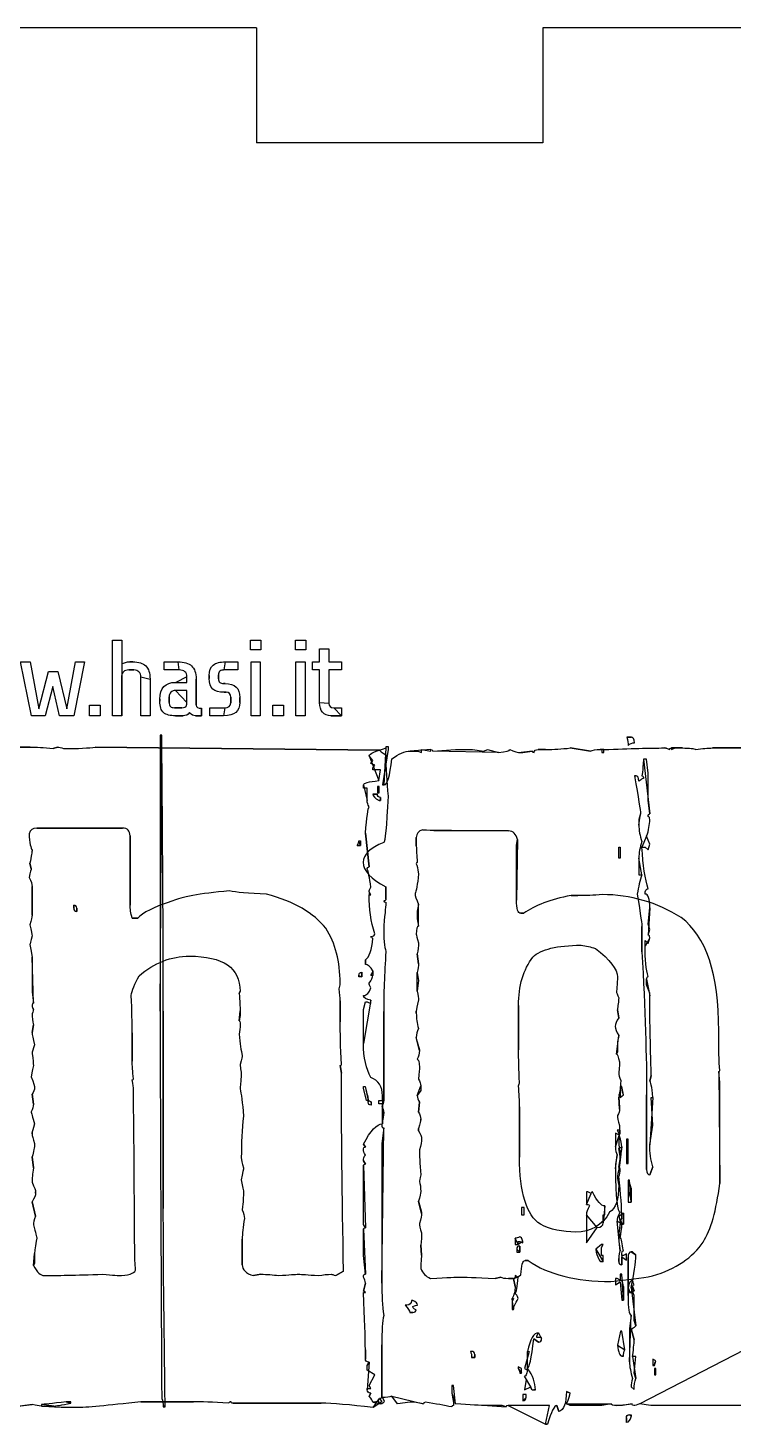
# Model space of a CAD drawing. Extents: x 22 to 258, y 18 to 262.
# Drawn here: x 75.65 to 94.06, y 93.37 to 129.84 of the extents above; entities that cross this region are included whole.
import ezdxf

# ---------------------------------------------------------------- set-up
doc = ezdxf.new("R2010")
doc.units = 0
doc.layers.add('cut', color=7, linetype='CONTINUOUS')
doc.layers.add('engrave', color=7, linetype='CONTINUOUS')

msp = doc.modelspace()

# ---------------------------------------------------------------- linework, layer by layer
at = {"layer": 'cut', "color": 1}
for points in [[(81.622381, 129.838555), (74.150195, 129.838555)], [(89.090687, 129.838555), (89.090687, 126.839944), (81.622381, 126.839944)], [(81.622381, 129.838555), (81.622381, 126.839944)], [(96.562414, 129.838555), (89.090581, 129.838555)]]:
    msp.add_lwpolyline(points, dxfattribs=at)
at = {"layer": 'engrave', "color": 7}
for points in [[(78.103474, 111.870307), (77.863585, 111.870307), (77.863585, 113.845863), (78.103474, 113.845863), (78.103474, 113.224974)], [(81.733116, 113.591863), (81.465005, 113.591863), (81.465005, 113.845863), (81.733116, 113.845863), (81.733116, 113.591863), (81.733116, 113.591863)], [(82.903234, 113.591863), (82.635123, 113.591863), (82.635123, 113.845863), (82.903234, 113.845863), (82.903234, 113.591863), (82.903234, 113.591863)], [(83.267699, 112.208974), (83.267699, 113.069752), (83.084255, 113.069752), (83.084255, 113.281418), (83.267699, 113.281418), (83.267699, 113.620085), (83.507588, 113.620085), (83.507588, 113.281418), (83.834966, 113.281418), (83.834966, 113.069752), (83.507588, 113.069752), (83.507588, 112.194863)], [(77.12672, 113.281418), (76.84732, 111.870307), (76.477609, 111.870307), (76.299809, 112.635129), (76.105076, 111.870307), (75.743831, 111.870307), (75.461609, 113.281418), (75.709965, 113.281418), (75.938565, 112.050929), (76.189742, 113.027418), (76.429631, 113.027418), (76.663876, 112.050929), (76.892476, 113.281418), (77.12672, 113.281418), (77.12672, 113.281418)], [(78.41674, 113.069752), (78.286918, 113.069752)], [(78.31514, 113.281418), (78.388518, 113.281418)], [(79.590651, 113.069752), (79.209651, 113.069752), (79.209651, 113.281418), (79.562428, 113.281418)], [(80.806189, 113.281418), (81.127922, 113.281418), (81.127922, 113.069752), (80.777967, 113.069752)], [(81.719005, 111.870307), (81.479116, 111.870307), (81.479116, 113.281418), (81.719005, 113.281418), (81.719005, 111.870307), (81.719005, 111.870307)], [(82.889123, 111.870307), (82.649234, 111.870307), (82.649234, 113.281418), (82.889123, 113.281418), (82.889123, 111.870307), (82.889123, 111.870307)], [(78.103474, 112.922996), (78.103474, 111.870307), (78.103474, 111.870307)], [(78.840074, 112.829863), (78.840074, 111.870307), (78.600185, 111.870307), (78.600185, 112.886307)], [(79.508806, 112.745196), (79.802317, 112.745196), (79.802317, 112.886307)], [(80.042206, 112.829863), (80.042206, 112.152529)], [(80.382855, 112.843974), (80.382855, 112.925818)], [(80.622744, 112.942752), (80.622744, 112.841152)], [(80.758211, 112.714152), (80.797722, 112.714152)], [(79.336651, 112.364196), (79.336651, 112.223085)], [(79.802317, 112.223085), (79.802317, 112.533529), (79.505984, 112.533529)], [(80.823122, 112.485552), (80.775144, 112.485552)], [(80.944478, 112.208974), (80.944478, 112.358552)], [(81.184367, 112.350085), (81.184367, 112.223085), (81.184367, 112.223085)], [(77.537706, 111.870307), (77.255484, 111.870307), (77.255484, 112.152529), (77.537706, 112.152529), (77.537706, 111.870307), (77.537706, 111.870307)], [(79.096762, 112.251307), (79.096762, 112.307752)], [(79.477762, 112.081974), (79.672495, 112.081974), (79.672495, 112.081974)], [(80.183317, 112.067863), (80.183317, 111.870307), (80.183317, 111.870307)], [(80.761033, 111.870307), (80.396967, 111.870307), (80.396967, 112.081974), (80.789255, 112.081974)], [(82.323356, 111.870307), (82.041133, 111.870307), (82.041133, 112.152529), (82.323356, 112.152529), (82.323356, 111.870307), (82.323356, 111.870307)], [(83.634588, 112.081974), (83.834966, 112.081974), (83.834966, 111.870307), (83.834966, 111.870307)], [(79.700717, 111.870307), (79.505984, 111.870307)], [(80.183317, 111.870307), (80.028095, 111.870307)], [(83.834966, 111.870307), (83.564033, 111.870307)], [(79.145165, 111.363619), (79.1046, 111.363619), (79.1046, 104.157003)], [(91.407766, 111.314889), (91.286035, 111.314889)], [(74.949408, 111.055212), (74.949408, 111.014647), (75.054913, 111.055212), (75.71227, 111.055212)], [(76.312822, 111.014647), (76.42644, 111.055212)], [(77.408425, 111.055212), (84.834158, 110.974057)], [(85.004587, 111.030821), (85.004587, 111.071386), (85.053255, 111.071386), (85.053255, 110.990231), (84.907175, 110.065057), (84.955842, 110.065057)], [(85.629431, 110.949655), (85.832322, 110.949655), (85.929709, 110.909091), (85.929709, 110.990246), (86.173176, 110.949681), (86.173176, 110.990246)], [(86.221843, 110.949681), (86.814277, 110.990246), (87.260635, 110.990246), (87.552795, 110.949681), (87.650182, 110.990246), (87.934224, 110.909091)], [(88.526662, 110.909091), (88.575329, 110.909091), (88.818796, 110.949655)], [(88.972963, 110.990246), (89.167737, 110.990246)], [(89.808868, 111.030811), (90.336377, 110.949655)], [(90.587962, 110.99022), (90.636629, 110.99022), (90.636629, 110.909065), (90.685297, 110.909065), (90.685297, 110.99022)], [(91.488911, 111.168809), (91.488921, 111.168809)], [(92.259715, 111.030785), (92.308382, 111.030785), (92.405769, 110.99022)], [(92.454436, 111.030785), (92.454436, 110.99022), (92.551823, 111.030785), (92.738478, 111.030785)], [(93.52569, 111.030785), (94.807948, 111.030785)], [(84.809892, 110.178711), (84.858559, 110.462758), (84.655668, 110.462758), (84.655668, 110.503323), (84.704335, 110.584479), (84.606948, 110.625043), (84.655616, 110.706199), (84.558229, 110.82793)], [(91.886529, 109.310349), (91.845964, 109.667433), (91.845964, 110.373484), (91.8054, 110.738687), (91.724244, 110.738687)], [(91.529471, 110.300447), (91.488906, 110.300447)], [(84.509614, 109.659315), (84.509614, 109.983938), (84.412227, 109.983938), (84.412227, 110.065093)], [(84.777341, 109.821626), (84.655605, 109.821626)], [(84.817932, 109.862207), (84.817932, 110.024518), (84.777367, 110.024518), (84.777367, 109.862207), (84.817932, 109.862207), (84.817932, 109.862207)], [(84.817917, 109.659315), (84.858481, 109.659315), (84.858497, 109.659315)], [(84.858497, 109.659315), (84.858497, 109.740471)], [(91.643104, 109.310349), (91.602539, 109.164269), (91.602539, 109.018189)], [(78.122542, 108.937101), (75.882648, 108.937101), (75.882684, 108.93707)], [(78.317315, 106.924442), (78.317315, 108.734209)], [(84.558281, 107.922586), (84.460894, 108.807184)], [(85.791799, 108.693566), (85.791799, 108.466331)], [(88.202076, 108.863954), (86.246224, 108.863954), (85.962182, 108.896416), (85.962229, 108.896453)], [(91.683653, 108.441982), (91.764809, 108.441982), (91.845964, 108.368944), (91.886529, 108.515024), (91.805374, 108.726029)], [(84.330983, 108.482562), (84.249828, 108.482562)], [(84.290392, 108.604293), (84.330957, 108.604293), (84.330957, 108.482562), (84.330983, 108.482562)], [(88.404952, 107.054187), (88.404952, 108.490639), (88.429312, 108.636719)], [(91.11559, 108.149821), (91.075025, 108.149821), (91.075025, 108.441982), (91.11559, 108.441982), (91.11559, 108.149821), (91.11559, 108.149821)], [(75.704142, 108.020009), (75.736604, 107.873929)], [(91.602539, 108.149821), (91.602539, 107.719699), (91.683695, 107.719699)], [(75.760948, 107.411345), (75.760948, 106.664713)], [(84.558333, 107.192196), (84.607, 107.192196), (84.558333, 107.273351)], [(84.996469, 107.403211), (84.996469, 107.078588)], [(76.848423, 106.924411), (76.848423, 106.843255)], [(85.848611, 106.940606), (85.816149, 106.770176), (85.816149, 106.56729), (85.848611, 106.372517)], [(90.011833, 107.175918), (89.83329, 107.175918)], [(91.84598, 106.145281), (91.886545, 106.291361), (91.84598, 106.429323), (91.886545, 106.851332)], [(76.929578, 106.7621), (76.929578, 106.843255)], [(76.929578, 106.7621), (76.929578, 106.7621)], [(78.520202, 106.583589), (78.374122, 106.583589)], [(88.599725, 106.713334), (88.51857, 106.713334)], [(91.683695, 106.364399), (91.683695, 105.707041)], [(91.764824, 105.853121), (91.764824, 105.999201), (91.84598, 105.926158), (91.886545, 106.072238)], [(75.760948, 105.577228), (75.760948, 104.660168), (75.79341, 104.368008)], [(84.46092, 105.374321), (84.46092, 105.496057)], [(85.816149, 105.650229), (85.848611, 105.390532)], [(84.371564, 105.049678), (84.290408, 105.049678), (84.290408, 105.090243)], [(84.371564, 105.171398), (84.371564, 105.049662), (84.371564, 105.049678)], [(84.655694, 105.09029), (84.607026, 105.09029), (84.655694, 105.171445), (84.655694, 105.21201)], [(85.816149, 105.163296), (85.848611, 104.96041), (85.816149, 104.676362)], [(81.190233, 104.676414), (81.165874, 104.619608)], [(91.886571, 104.554632), (91.886571, 104.627669), (91.805415, 104.846792), (91.805415, 104.992872)], [(83.803433, 103.881105), (83.803433, 104.42485)], [(84.412253, 103.312969), (84.412253, 104.197568), (84.46092, 104.400454), (84.509588, 104.400454), (84.606974, 104.359889), (84.606974, 104.441045)], [(88.461769, 103.150637), (88.461769, 104.303047), (88.461821, 104.303047)], [(79.185729, 99.003626), (79.185729, 104.157003)], [(81.190233, 104.165137), (81.190233, 104.043401), (81.165874, 103.905439)], [(84.939663, 104.148885), (84.939663, 101.827835)], [(85.791799, 104.156967), (85.791799, 104.10016)], [(91.042558, 104.189429), (91.07502, 103.986542)], [(75.79341, 103.799918), (75.760948, 103.597032)], [(78.374148, 102.850416), (78.374148, 103.588929)], [(85.791799, 103.467147), (85.791799, 103.442787), (85.872955, 103.150627), (85.872955, 103.126267)], [(91.07502, 103.523953), (91.042558, 103.353529), (91.042558, 103.093831), (91.018198, 103.03702)], [(83.835895, 102.533907), (83.803433, 102.736798)], [(91.886571, 102.330969), (91.927136, 102.477049)], [(93.712543, 99.652798), (93.712543, 102.290352), (93.688183, 102.582512)], [(84.533875, 101.819686), (84.49331, 101.819686), (84.412154, 102.144308), (84.412154, 102.184873), (84.452719, 102.184873)], [(85.905401, 102.209207), (85.905401, 102.087476), (85.816133, 101.949509)], [(91.156181, 102.184889), (91.115616, 102.184889), (91.115616, 101.900841), (91.196772, 101.973884), (91.196746, 101.973884)], [(75.760948, 101.990151), (75.79341, 101.730454)], [(84.533875, 101.860251), (84.533875, 101.819686), (84.533875, 101.819686)], [(84.533875, 101.779111), (84.533875, 101.819675)], [(84.907305, 101.211042), (84.907305, 101.738551), (84.809918, 101.738551), (84.809918, 101.819707), (84.907305, 101.819707), (84.907305, 101.941443)], [(85.872939, 101.779085), (85.84858, 101.519387)], [(91.074994, 101.949535), (91.099354, 101.949535)], [(91.074994, 101.917072), (91.099354, 101.633031), (91.099354, 101.600568)], [(91.805431, 101.973884), (91.805431, 100.018032)], [(91.886571, 100.667276), (91.967726, 101.178559), (91.927161, 101.900841), (91.967726, 101.900841)], [(84.61503, 101.73852), (84.61503, 101.697955), (84.61503, 101.697955)], [(88.486128, 100.342654), (88.486128, 101.657375)], [(84.939663, 101.105548), (84.890996, 100.69977), (84.890996, 97.047769)], [(85.84858, 101.089249), (85.84858, 101.032443)], [(85.905386, 101.340844), (85.905386, 101.316485)], [(91.074984, 100.886378), (91.115548, 100.967534), (91.115548, 101.04869), (91.034393, 101.04869), (91.074958, 100.967534), (91.074958, 100.926969), (90.993802, 100.967534), (90.993802, 100.610449)], [(75.760948, 100.983822), (75.760948, 100.95136)], [(84.46092, 100.602373), (84.412253, 100.683528)], [(91.318482, 100.180343), (91.318482, 100.813357), (91.277917, 100.813357), (91.277917, 100.180343), (91.318482, 100.180343), (91.318482, 100.180343)], [(75.760948, 100.350809), (75.79341, 100.066761)], [(91.034367, 100.407558), (90.993802, 100.164091), (90.993802, 100.04236)], [(91.074984, 100.082951), (91.115548, 100.285843), (91.115548, 100.366998), (91.074984, 100.569885), (91.156139, 100.610449)], [(84.46092, 100.164143), (84.412253, 100.245299)], [(84.46092, 98.500466), (84.412253, 98.581622), (84.412253, 100.123578)], [(91.886571, 99.88007), (91.967726, 100.091074)], [(91.359072, 99.742103), (91.318508, 99.742103), (91.318508, 99.165901), (91.399663, 99.165901), (91.399637, 99.165901)], [(91.886586, 99.88007), (91.886571, 99.88007)], [(75.850222, 99.433748), (75.850222, 99.401286)], [(90.352733, 99.393147), (90.271577, 99.433712), (90.231012, 99.433712), (90.231012, 99.109089)], [(91.399637, 99.165901), (91.399637, 99.238938), (91.359072, 99.385018), (91.399637, 99.531098)], [(75.760948, 99.17405), (75.850222, 98.800734)], [(85.84858, 99.190208), (85.929735, 98.906167), (85.929735, 98.873704)], [(88.607885, 98.83316), (88.607885, 99.027934), (88.534842, 99.027934), (88.534842, 98.83316), (88.607885, 98.83316), (88.607885, 98.83316)], [(90.231012, 98.833171), (90.231012, 98.10277), (90.515054, 98.508548)], [(90.669237, 98.630274), (90.669237, 98.83316), (90.709802, 98.83316), (90.709802, 99.068514)], [(91.196746, 98.589693), (91.196746, 98.881854)], [(90.669253, 98.630284), (90.669237, 98.630274)], [(91.034377, 98.670828), (91.115533, 98.630263), (91.074968, 98.346216), (91.074968, 98.14333), (91.115533, 97.899863)], [(91.115574, 98.670854), (91.156139, 98.75201)], [(91.115574, 98.265087), (91.156139, 98.508553), (91.156139, 98.630289)], [(91.11558, 98.589693), (91.196735, 98.589693), (91.196746, 98.589693)], [(81.247029, 98.200199), (81.247029, 97.534723)], [(84.46092, 97.291261), (84.412253, 97.778195), (84.412253, 98.459902)], [(88.372516, 98.224506), (88.372516, 98.062195), (88.453671, 98.062195), (88.453687, 98.062185)], [(88.453687, 98.062185), (88.453687, 98.14334), (88.494252, 98.14334), (88.575407, 98.102776), (88.575407, 98.14334)], [(75.825873, 97.826867), (75.825873, 97.567169), (75.79341, 97.510363)], [(85.905376, 98.045917), (85.929735, 97.786219)], [(88.413096, 97.940449), (88.413096, 97.859293), (88.494252, 97.859293), (88.494252, 97.859293)], [(88.494252, 97.859293), (88.494252, 98.021604)], [(90.669221, 97.615826), (90.669221, 97.778138), (90.628657, 97.778138), (90.628657, 97.981029), (90.669221, 98.062185), (90.628657, 98.062185), (90.474464, 97.940449)], [(91.156155, 97.534671), (91.156155, 97.737562), (91.277886, 97.656407), (91.277886, 97.818718), (91.19673, 97.778153), (91.156165, 97.778153)], [(91.521352, 97.794369), (91.440197, 97.867411), (91.399632, 97.867411)], [(88.632203, 97.640139), (88.713359, 97.640139)], [(90.628657, 97.615826), (90.669221, 97.615826), (90.669221, 97.615826)], [(91.074968, 97.696972), (91.074968, 97.615816)], [(91.156124, 97.53466), (91.156155, 97.534671)], [(91.318476, 97.721331), (91.318476, 96.731233)], [(81.539189, 97.250681), (81.733963, 97.283143)], [(83.689815, 97.250681), (83.892701, 97.364299)], [(84.412253, 96.844908), (84.46092, 97.047794)], [(87.85311, 97.17755), (87.99919, 97.210012)], [(88.202081, 97.17755), (88.315699, 97.17755)], [(88.331951, 97.169458), (88.372516, 96.966566)], [(88.453671, 97.210049), (88.372516, 97.250613)], [(91.156165, 97.291204), (91.1156, 97.291204), (91.1156, 97.128893), (91.034445, 97.169458), (90.99388, 97.169458), (90.99388, 97.007147), (91.115611, 97.088302), (91.156176, 96.609482), (91.19674, 96.609482), (91.19673, 96.609497)], [(84.412253, 96.804343), (84.46092, 96.804343)], [(88.29136, 96.650062), (88.331925, 96.650062), (88.29136, 96.568906), (88.29136, 96.366015), (88.331925, 96.366015), (88.33194, 96.36603)], [(91.19673, 96.609497), (91.19673, 96.966582)], [(91.359046, 96.812363), (91.399611, 96.812363), (91.480767, 96.852928), (91.480777, 96.852964)], [(91.521342, 95.935908), (91.480777, 96.07387), (91.480777, 96.731233), (91.399622, 96.942238)], [(91.480777, 96.852964), (91.440212, 96.926007), (91.440212, 96.966571)], [(85.540204, 96.479638), (85.499639, 96.479638)], [(85.621375, 96.284864), (85.702531, 96.284864)], [(85.7025, 96.601374), (85.661935, 96.601374)], [(85.783686, 96.357907), (85.783655, 96.357917)], [(91.399632, 96.21995), (91.359067, 95.862866), (91.359067, 94.994504)], [(88.859449, 95.595081), (88.981185, 95.513925)], [(89.062341, 95.595081), (89.062341, 95.635646), (88.940605, 95.635646), (88.940605, 95.676211), (88.98117, 95.757366)], [(91.237295, 95.311008), (91.156139, 95.797941), (91.123677, 95.797941), (91.042521, 95.432744)], [(91.480767, 95.570706), (91.399611, 95.862866)], [(94.905397, 95.595055), (94.905397, 93.858325), (91.910754, 93.858325), (91.618594, 93.89889)], [(84.46092, 95.067614), (84.46092, 95.311081)], [(84.890996, 95.440888), (84.890996, 94.077474)], [(87.236337, 95.270443), (87.203875, 95.270443)], [(87.317493, 95.108132), (87.317493, 95.189287)], [(88.697122, 95.270433), (88.737687, 95.270433), (88.615951, 94.824074), (88.697107, 94.78351)], [(84.509614, 94.264186), (84.509614, 94.304751), (84.607, 94.304751), (84.558333, 94.377794), (84.704413, 94.661836), (84.50964, 94.783572), (84.50964, 94.905303), (84.558307, 94.986458)], [(87.236337, 95.108132), (87.317493, 95.108132), (87.317493, 95.108132)], [(88.534827, 94.702354), (88.534827, 94.824085), (88.453671, 94.86465), (88.453671, 94.824085)], [(91.156139, 95.148697), (91.196704, 95.148697), (91.19673, 95.148697)], [(91.521358, 94.564376), (91.480793, 94.702344), (91.521358, 95.140584), (91.440202, 95.140584)], [(92.048851, 95.026976), (91.967695, 95.067541), (91.967695, 94.90523), (92.00826, 94.90523), (92.008286, 94.90524)], [(92.048866, 94.661789), (92.048866, 94.8241), (92.008301, 94.8241), (92.008301, 94.661789), (92.048866, 94.661789), (92.048866, 94.661789)], [(88.494236, 94.702354), (88.534801, 94.702354), (88.534827, 94.702354)], [(88.615951, 94.621198), (88.656516, 94.540043), (88.615951, 94.264114), (88.778262, 94.345269)], [(84.558333, 94.101875), (84.607, 94.183031)], [(85.978532, 93.898958), (85.735066, 93.939523), (85.629561, 93.939523), (85.296825, 93.898958), (85.150745, 94.101849)], [(86.814354, 93.898927), (86.765687, 94.377747), (86.71702, 94.377747), (86.71702, 94.182974)], [(88.656563, 94.061238), (88.656563, 94.142393), (88.575407, 94.142393), (88.575407, 93.980082)], [(88.859418, 94.264114), (88.899983, 94.264114), (88.90003, 94.264129)], [(89.808853, 94.182937), (89.711466, 94.223502)], [(91.399658, 94.345259), (91.480814, 94.272216), (91.480793, 94.272216)], [(75.760938, 93.88269), (75.444434, 93.842126), (75.387622, 93.842126)], [(76.004405, 93.88269), (76.004405, 93.842126), (76.329027, 93.842126)], [(76.767267, 93.915168), (76.767267, 93.955733), (76.653649, 93.955733)], [(76.767267, 93.915163), (76.767267, 93.915168)], [(79.972915, 93.955733), (78.601383, 93.955733)], [(79.185729, 93.817781), (79.234397, 93.817781), (79.234397, 93.858346), (79.234397, 93.858362)], [(83.308407, 93.915168), (81.011707, 93.915168)], [(84.858559, 93.898973), (84.809892, 93.898973), (84.809892, 93.980129), (84.704387, 93.939564), (84.65572, 93.939564)], [(84.834184, 94.036909), (84.890996, 93.955754), (84.66376, 93.801556), (84.663708, 93.80155)], [(84.907279, 94.061285), (84.955946, 93.980129)], [(88.137193, 93.817797), (88.031688, 93.858362), (87.65026, 93.858362)], [(89.16784, 93.371428), (89.265227, 93.858362), (88.18586, 93.858362)], [(88.656563, 94.061238), (88.656563, 94.061238)], [(89.508574, 93.695994), (89.459907, 93.858305)], [(90.880106, 93.89889), (90.63664, 93.858325), (89.808853, 93.858325), (89.711466, 93.89889)], [(91.423846, 93.89889), (91.172267, 93.858325), (91.026186, 93.858325)], [(89.21644, 93.371371), (89.167773, 93.371371), (89.16784, 93.371428)], [(91.27787, 93.412009), (91.277886, 93.411993)], [(91.277886, 93.411993), (91.277886, 93.533729)], [(91.359041, 93.614885), (91.399606, 93.614885), (91.399606, 93.57432)]]:
    msp.add_lwpolyline(points, close=True, dxfattribs=at)
for points in [[(78.103474, 113.224974), (78.159918, 113.262603), (78.230474, 113.281418), (78.31514, 113.281418)], [(78.286918, 113.069752), (78.226711, 113.069752), (78.180614, 113.053759), (78.148629, 113.021774)], [(78.388518, 113.281418), (78.540918, 113.281418), (78.653807, 113.24567), (78.727185, 113.174174)], [(78.549385, 113.018952), (78.5174, 113.052818), (78.473185, 113.069752), (78.41674, 113.069752)], [(78.727185, 113.174174), (78.802444, 113.102678), (78.840074, 112.987907), (78.840074, 112.829863)], [(79.562428, 113.281418), (79.726117, 113.281418), (79.846532, 113.24567), (79.923673, 113.174174)], [(79.802317, 112.886307), (79.802317, 113.008603), (79.731762, 113.069752), (79.590651, 113.069752)], [(79.923673, 113.174174), (80.002695, 113.102678), (80.042206, 112.987907), (80.042206, 112.829863)], [(80.382855, 112.925818), (80.382855, 113.051878), (80.418604, 113.142189), (80.4901, 113.196752)], [(80.4901, 113.196752), (80.561596, 113.253196), (80.666959, 113.281418), (80.806189, 113.281418)], [(80.777967, 113.069752), (80.73093, 113.069752), (80.6933, 113.058463), (80.665078, 113.035885)], [(78.148629, 113.021774), (78.118525, 112.99167), (78.103474, 112.958744), (78.103474, 112.922996)], [(78.600185, 112.886307), (78.600185, 112.942752), (78.583251, 112.986966), (78.549385, 113.018952)], [(79.096762, 112.307752), (79.096762, 112.599381), (79.23411, 112.745196), (79.508806, 112.745196)], [(80.478811, 112.570218), (80.414841, 112.628544), (80.382855, 112.719796), (80.382855, 112.843974)], [(80.665078, 113.035885), (80.636855, 113.015189), (80.622744, 112.984144), (80.622744, 112.942752)], [(80.622744, 112.841152), (80.622744, 112.797878), (80.634974, 112.765892), (80.659433, 112.745196)], [(80.659433, 112.745196), (80.685774, 112.7245), (80.7187, 112.714152), (80.758211, 112.714152)], [(80.797722, 112.714152), (81.055485, 112.714152), (81.184367, 112.592796), (81.184367, 112.350085)], [(79.384628, 112.485552), (79.352643, 112.453566), (79.336651, 112.413115), (79.336651, 112.364196)], [(79.505984, 112.533529), (79.457065, 112.533529), (79.416614, 112.517537), (79.384628, 112.485552)], [(80.775144, 112.485552), (80.643441, 112.485552), (80.544663, 112.513774), (80.478811, 112.570218)], [(80.944478, 112.358552), (80.944478, 112.443218), (80.904026, 112.485552), (80.823122, 112.485552)], [(79.192717, 111.954974), (79.128747, 112.0133), (79.096762, 112.112078), (79.096762, 112.251307)], [(79.505984, 111.870307), (79.362991, 111.870307), (79.258569, 111.898529), (79.192717, 111.954974)], [(79.336651, 112.223085), (79.336651, 112.174166), (79.34794, 112.138418), (79.370517, 112.11584)], [(79.370517, 112.11584), (79.393095, 112.093263), (79.428843, 112.081974), (79.477762, 112.081974)], [(79.672495, 112.081974), (79.734584, 112.081974), (79.773154, 112.098907), (79.788206, 112.132774)], [(79.872873, 111.954974), (79.829599, 111.898529), (79.772214, 111.870307), (79.700717, 111.870307)], [(79.788206, 112.132774), (79.797614, 112.159115), (79.802317, 112.189218), (79.802317, 112.223085)], [(80.028095, 111.870307), (79.971651, 111.870307), (79.91991, 111.898529), (79.872873, 111.954974)], [(80.042206, 112.152529), (80.042206, 112.096085), (80.089243, 112.067863), (80.183317, 112.067863)], [(81.184367, 112.223085), (81.184367, 111.9879), (81.043255, 111.870307), (80.761033, 111.870307)], [(80.789255, 112.081974), (80.892737, 112.081974), (80.944478, 112.124307), (80.944478, 112.208974)], [(83.343899, 111.96344), (83.293099, 112.025529), (83.267699, 112.107374), (83.267699, 112.208974)], [(83.564033, 111.870307), (83.468077, 111.870307), (83.394699, 111.901352), (83.343899, 111.96344)], [(83.507588, 112.194863), (83.507588, 112.119603), (83.549922, 112.081974), (83.634588, 112.081974)], [(79.185729, 104.157003), (79.185729, 105.774706), (79.172208, 108.176911), (79.145165, 111.363619)], [(91.286035, 111.314889), (91.313078, 111.228323), (91.3266, 111.155284), (91.3266, 111.095772)], [(91.488921, 111.168809), (91.478118, 111.266196), (91.451066, 111.314889), (91.407766, 111.314889)], [(75.71227, 111.055212), (75.863761, 111.055212), (76.063945, 111.041691), (76.312822, 111.014647)], [(76.42644, 111.055212), (76.464314, 111.055212), (76.515713, 111.041691), (76.580638, 111.014647)], [(76.580638, 111.014647), (76.970185, 111.014647), (77.246114, 111.028169), (77.408425, 111.055212)], [(84.558229, 110.82793), (84.574469, 110.882033), (84.723255, 110.949664), (85.004587, 111.030821)], [(84.834158, 110.974057), (84.834158, 110.952415), (84.888262, 110.911838), (84.996469, 110.852326)], [(85.150616, 110.746764), (85.334568, 110.882025), (85.494173, 110.949655), (85.629431, 110.949655)], [(86.173176, 110.990246), (86.205621, 110.990246), (86.221843, 110.976725), (86.221843, 110.949681)], [(87.934224, 110.909091), (88.134409, 110.930732), (88.234502, 110.957784), (88.234502, 110.990246)], [(88.234502, 110.990246), (88.342709, 110.936142), (88.440096, 110.909091), (88.526662, 110.909091)], [(88.818796, 110.949655), (88.818796, 110.922612), (88.835019, 110.909091), (88.867463, 110.909091)], [(88.867463, 110.909091), (88.867463, 110.963194), (88.90263, 110.990246), (88.972963, 110.990246)], [(89.167737, 110.990246), (89.378743, 110.990246), (89.592453, 111.003768), (89.808868, 111.030811)], [(90.336377, 110.949655), (90.395893, 110.976699), (90.479754, 110.99022), (90.587962, 110.99022)], [(90.685297, 110.99022), (91.383233, 111.017263), (91.908039, 111.030785), (92.259715, 111.030785)], [(91.3266, 111.095772), (91.369883, 111.144463), (91.423986, 111.168809), (91.488911, 111.168809)], [(92.405769, 110.99022), (92.405769, 111.017263), (92.421992, 111.030785), (92.454436, 111.030785)], [(92.738478, 111.030785), (92.927843, 111.030785), (93.044167, 111.017263), (93.08745, 110.99022)], [(93.08745, 110.99022), (93.260582, 111.017263), (93.406662, 111.030785), (93.52569, 111.030785)], [(84.955842, 110.065057), (85.036996, 110.065057), (85.10192, 110.292293), (85.150616, 110.746764)], [(84.996469, 110.852326), (84.996469, 110.506062), (85.015406, 110.146271), (85.053281, 109.772954)], [(91.724244, 110.738687), (91.724244, 110.706242), (91.710722, 110.560162), (91.683679, 110.300447)], [(84.412227, 110.065093), (84.412227, 110.113788), (84.544782, 110.151661), (84.809892, 110.178711)], [(91.488906, 110.300447), (91.591705, 109.726948), (91.643104, 109.396915), (91.643104, 109.310349)], [(91.602508, 110.16248), (91.597106, 110.254458), (91.57276, 110.300447), (91.529471, 110.300447)], [(91.724244, 110.235523), (91.697201, 110.235523), (91.656622, 110.211175), (91.602508, 110.16248)], [(91.683679, 110.300447), (91.710722, 110.300447), (91.724244, 110.278806), (91.724244, 110.235523)], [(84.655605, 109.821626), (84.655605, 109.778343), (84.709709, 109.72424), (84.817917, 109.659315)], [(84.858497, 109.740471), (84.804393, 109.740471), (84.777341, 109.767523), (84.777341, 109.821626)], [(85.053281, 109.772954), (85.015406, 108.96681), (84.977534, 108.563738), (84.939663, 108.563738)], [(84.460894, 108.807184), (84.498769, 109.229193), (84.531231, 109.459133), (84.558281, 109.497004)], [(84.558281, 109.497004), (84.525836, 109.545699), (84.509614, 109.599803), (84.509614, 109.659315)], [(91.805374, 108.726029), (91.859477, 108.882928), (91.886529, 109.029008), (91.886529, 109.164269)], [(91.845964, 109.237306), (91.845964, 109.286001), (91.859486, 109.310349), (91.886529, 109.310349)], [(91.886529, 109.164269), (91.886529, 109.21296), (91.873008, 109.237306), (91.845964, 109.237306)], [(75.882684, 108.93707), (75.774477, 108.93707), (75.706846, 108.888376), (75.679793, 108.790989)], [(75.679793, 108.790989), (75.696032, 108.552933), (75.723084, 108.409557), (75.760948, 108.360862)], [(78.317315, 108.734209), (78.317315, 108.86947), (78.252391, 108.937101), (78.122542, 108.937101)], [(85.962229, 108.896453), (85.848609, 108.858582), (85.791799, 108.790953), (85.791799, 108.693566)], [(88.429312, 108.636719), (88.396867, 108.788209), (88.321121, 108.863954), (88.202076, 108.863954)], [(91.602539, 109.018189), (91.602539, 108.882928), (91.629591, 108.739552), (91.683695, 108.588062)], [(75.760948, 108.360862), (75.760948, 108.322991), (75.742013, 108.209374), (75.704142, 108.020009)], [(84.249828, 108.482562), (84.276871, 108.536666), (84.290392, 108.577243), (84.290392, 108.604293)], [(84.939663, 108.563738), (84.582578, 108.417656), (84.404036, 108.244525), (84.404036, 108.044343)], [(85.791799, 108.466331), (85.791799, 108.368944), (85.799919, 108.225568), (85.816159, 108.036204)], [(91.683695, 108.588062), (91.629591, 108.431163), (91.602539, 108.285082), (91.602539, 108.149821)], [(91.845964, 107.354497), (91.76481, 107.597965), (91.710707, 107.96046), (91.683653, 108.441982)], [(84.404036, 108.044343), (84.404036, 107.827928), (84.601514, 107.614217), (84.996469, 107.403211)], [(85.816159, 108.036204), (85.799919, 108.036204), (85.791799, 108.025383), (85.791799, 108.003741)], [(85.791799, 108.003741), (85.808039, 107.96587), (85.826976, 107.879305), (85.848611, 107.744043)], [(75.736604, 107.873929), (75.736604, 107.863125), (75.717667, 107.78738), (75.679793, 107.646693)], [(75.679793, 107.646693), (75.733896, 107.549306), (75.760948, 107.470857), (75.760948, 107.411345)], [(84.509614, 107.882021), (84.509614, 107.909064), (84.525836, 107.922586), (84.558281, 107.922586)], [(84.607, 107.395087), (84.56913, 107.643965), (84.536667, 107.806276), (84.509614, 107.882021)], [(85.848611, 107.744043), (85.821568, 107.457295), (85.79181, 107.28687), (85.759337, 107.232766)], [(91.683695, 107.719699), (91.629591, 107.573618), (91.589014, 107.405896), (91.561964, 107.216535)], [(80.906176, 107.297758), (80.127082, 107.227421), (79.637444, 107.140855), (79.437262, 107.03806)], [(81.880043, 107.216602), (81.409342, 107.232842), (81.08472, 107.259894), (80.906176, 107.297758)], [(83.430117, 106.323891), (83.116316, 106.718846), (82.599624, 107.016417), (81.880043, 107.216602)], [(84.558333, 107.273351), (84.558333, 107.300395), (84.574555, 107.340973), (84.607, 107.395087)], [(85.759337, 107.232766), (85.759337, 107.17325), (85.789095, 107.075863), (85.848611, 106.940606)], [(91.561964, 107.216535), (91.643118, 106.664677), (91.683695, 106.380631), (91.683695, 106.364399)], [(91.764809, 107.216535), (91.764809, 107.308509), (91.791861, 107.354497), (91.845964, 107.354497)], [(91.886545, 106.851332), (91.886545, 107.094801), (91.845966, 107.216535), (91.764809, 107.216535)], [(76.929578, 106.843255), (76.924176, 106.897359), (76.897125, 106.924411), (76.848423, 106.924411)], [(78.374122, 106.583589), (78.336251, 106.718846), (78.317315, 106.832464), (78.317315, 106.924442)], [(79.437262, 107.03806), (78.944917, 106.881157), (78.63923, 106.729667), (78.520202, 106.583589)], [(84.704413, 106.177754), (84.607026, 106.496964), (84.558333, 106.835111), (84.558333, 107.192196)], [(84.996469, 107.078588), (84.996469, 107.051545), (84.977534, 107.038024), (84.939663, 107.038024)], [(84.939663, 107.038024), (84.939663, 107.016382), (84.958598, 107.005561), (84.996469, 107.005561)], [(84.996469, 107.005561), (84.996469, 106.940637), (84.977534, 106.737747), (84.939663, 106.396892)], [(88.51857, 106.713334), (88.442825, 106.713334), (88.404952, 106.826952), (88.404952, 107.054187)], [(89.83329, 107.175918), (89.292253, 107.073123), (88.881065, 106.918928), (88.599725, 106.713334)], [(90.644846, 107.200278), (90.423023, 107.184038), (90.212018, 107.175918), (90.011833, 107.175918)], [(92.706198, 106.599726), (92.073186, 107.000094), (91.386069, 107.200278), (90.644846, 107.200278)], [(75.760948, 106.664713), (75.760948, 106.62143), (75.742013, 106.537569), (75.704142, 106.413128)], [(76.848423, 106.843255), (76.848423, 106.789152), (76.875474, 106.7621), (76.929578, 106.7621)], [(93.688183, 103.637545), (93.688183, 105.130808), (93.360855, 106.118202), (92.706198, 106.599726)], [(75.704142, 106.413128), (75.742013, 106.256229), (75.760948, 106.158842), (75.760948, 106.120968)], [(75.760948, 106.120968), (75.723077, 105.985711), (75.704142, 105.909965), (75.704142, 105.893733)], [(83.803433, 104.887434), (83.803433, 105.450113), (83.678994, 105.928932), (83.430117, 106.323891)], [(84.607026, 106.104711), (84.671951, 106.110113), (84.704413, 106.13446), (84.704413, 106.177754)], [(84.939663, 106.396892), (84.939663, 106.05604), (84.958598, 105.828805), (84.996469, 105.715185)], [(85.848611, 106.372517), (85.810736, 106.372517), (85.791799, 106.304886), (85.791799, 106.169625)], [(85.791799, 106.169625), (85.791799, 106.142582), (85.810736, 106.066837), (85.848611, 105.94239)], [(91.886545, 106.072238), (91.886545, 106.120934), (91.873023, 106.145281), (91.84598, 106.145281)], [(75.704142, 105.893733), (75.742013, 105.704371), (75.760948, 105.59887), (75.760948, 105.577228)], [(84.46092, 105.496057), (84.563719, 105.56639), (84.628644, 105.755753), (84.655694, 106.064146)], [(84.655694, 106.064146), (84.623249, 106.064146), (84.607026, 106.077668), (84.607026, 106.104711)], [(85.848611, 105.94239), (85.848611, 105.850415), (85.83779, 105.753028), (85.816149, 105.650229)], [(88.835136, 105.569074), (89.046139, 105.774668), (89.465442, 105.877465), (90.093045, 105.877465)], [(90.093045, 105.877465), (90.222894, 105.861225), (90.347333, 105.834173), (90.466361, 105.796309)], [(90.466361, 105.796309), (90.850499, 105.498741), (91.042568, 105.249864), (91.042568, 105.049678)], [(91.84598, 105.057796), (91.791876, 105.241749), (91.764824, 105.506857), (91.764824, 105.853121)], [(78.552674, 105.082192), (78.953042, 105.423047), (79.391282, 105.593475), (79.867395, 105.593475)], [(79.867395, 105.593475), (80.749287, 105.593475), (81.190233, 105.287788), (81.190233, 104.676414)], [(84.996469, 105.715185), (84.958598, 105.125456), (84.939663, 104.603356), (84.939663, 104.148885)], [(85.848611, 105.390532), (85.848611, 105.34184), (85.83779, 105.266095), (85.816149, 105.163296)], [(88.461821, 104.303047), (88.461821, 104.822442), (88.586259, 105.244451), (88.835136, 105.569074)], [(91.683695, 105.707041), (91.764852, 104.181316), (91.805431, 102.93693), (91.805431, 101.973884)], [(78.349788, 104.562796), (78.366028, 104.698058), (78.433656, 104.871189), (78.552674, 105.082192)], [(84.290408, 105.090243), (84.290408, 105.144347), (84.31746, 105.171398), (84.371564, 105.171398)], [(84.655694, 105.21201), (84.596181, 105.320217), (84.531257, 105.374321), (84.46092, 105.374321)], [(84.558307, 104.887398), (84.623232, 104.973964), (84.655694, 105.041595), (84.655694, 105.09029)], [(91.042568, 105.049678), (91.042568, 104.963112), (91.034448, 104.838674), (91.018209, 104.676362)], [(91.805415, 104.992872), (91.805415, 105.036155), (91.818937, 105.057796), (91.84598, 105.057796)], [(83.779073, 104.741354), (83.795313, 104.779229), (83.803433, 104.827922), (83.803433, 104.887434)], [(83.803433, 104.42485), (83.803433, 104.511416), (83.795313, 104.616918), (83.779073, 104.741354)], [(84.412201, 104.562776), (84.498767, 104.573579), (84.563691, 104.64121), (84.606974, 104.765667)], [(84.606974, 104.765667), (84.57453, 104.819771), (84.558307, 104.860348), (84.558307, 104.887398)], [(85.816149, 104.676362), (85.83779, 104.568155), (85.848611, 104.49241), (85.848611, 104.449127)], [(91.018209, 104.676362), (91.018209, 104.638491), (91.037146, 104.581683), (91.07502, 104.505938)], [(75.79341, 104.368008), (75.771769, 104.368008), (75.760948, 104.349072), (75.760948, 104.311201)], [(75.760948, 104.311201), (75.760948, 104.267918), (75.771769, 104.230046), (75.79341, 104.197583)], [(78.374148, 103.588929), (78.374148, 103.843219), (78.366028, 104.167841), (78.349788, 104.562796)], [(81.165874, 104.619608), (81.182114, 104.424835), (81.190233, 104.273344), (81.190233, 104.165137)], [(84.606974, 104.441045), (84.477126, 104.457285), (84.412201, 104.497862), (84.412201, 104.562776)], [(85.848611, 104.449127), (85.810736, 104.292228), (85.791799, 104.194841), (85.791799, 104.156967)], [(91.07502, 104.505938), (91.07502, 104.462655), (91.064199, 104.357152), (91.042558, 104.189429)], [(91.927136, 102.477049), (91.900092, 103.321067), (91.886571, 104.013594), (91.886571, 104.554632)], [(75.79341, 104.197583), (75.79341, 104.18678), (75.78259, 104.148907), (75.760948, 104.083966)], [(75.760948, 104.083966), (75.760948, 103.991987), (75.771769, 103.897305), (75.79341, 103.799918)], [(79.1046, 104.157003), (79.1046, 101.93875), (79.118121, 98.565384), (79.145165, 94.036904)], [(85.791799, 104.10016), (85.791799, 103.97572), (85.810736, 103.843165), (85.848611, 103.702495)], [(91.07502, 103.986542), (91.015504, 103.889156), (90.985746, 103.813411), (90.985746, 103.759307)], [(75.760948, 103.597032), (75.760948, 103.548337), (75.78259, 103.442834), (75.825873, 103.280523)], [(81.165874, 103.905439), (81.182114, 103.905439), (81.190233, 103.875681), (81.190233, 103.816165)], [(81.190233, 103.816165), (81.190233, 103.718778), (81.182114, 103.632212), (81.165874, 103.556467)], [(83.835895, 102.761158), (83.814254, 103.231862), (83.803433, 103.605178), (83.803433, 103.881105)], [(85.848611, 103.702495), (85.810736, 103.62675), (85.791799, 103.548301), (85.791799, 103.467147)], [(90.985746, 103.759307), (90.985746, 103.699791), (91.015504, 103.62134), (91.07502, 103.523953)], [(93.712543, 102.606872), (93.696303, 102.839516), (93.688183, 103.183074), (93.688183, 103.637545)], [(75.825873, 103.280523), (75.78259, 103.161494), (75.760948, 103.085749), (75.760948, 103.053287)], [(81.165874, 103.556467), (81.187515, 103.30759), (81.214567, 103.120933), (81.247029, 102.996496)], [(84.607026, 102.420258), (84.477177, 102.647494), (84.412253, 102.945064), (84.412253, 103.312969)], [(75.760948, 103.053287), (75.78259, 102.885567), (75.79341, 102.780066), (75.79341, 102.736783)], [(78.40661, 102.387827), (78.384968, 102.588012), (78.374148, 102.742209), (78.374148, 102.850416)], [(81.247029, 102.996496), (81.247029, 102.985693), (81.228094, 102.907242), (81.190223, 102.761143)], [(85.872955, 103.126267), (85.872955, 103.04511), (85.854019, 102.969365), (85.816149, 102.899032)], [(85.816149, 102.899032), (85.854019, 102.899032), (85.872955, 102.831401), (85.872955, 102.69614)], [(88.486128, 102.290388), (88.469889, 102.631243), (88.461769, 102.917993), (88.461769, 103.150637)], [(91.018198, 103.03702), (91.034438, 103.03702), (91.06149, 102.969391), (91.099354, 102.834133)], [(75.79341, 102.736783), (75.755539, 102.57988), (75.736604, 102.482494), (75.736604, 102.444623)], [(81.190223, 102.761143), (81.211865, 102.593423), (81.222685, 102.498742), (81.222685, 102.477101)], [(81.222685, 102.477101), (81.201044, 102.282327), (81.190223, 102.166003), (81.190223, 102.128129)], [(83.803433, 102.736798), (83.825074, 102.736798), (83.835895, 102.744918), (83.835895, 102.761158)], [(83.892701, 97.364299), (83.854831, 99.382366), (83.835895, 101.105569), (83.835895, 102.533907)], [(85.872955, 102.69614), (85.872955, 102.652857), (85.864835, 102.547356), (85.848595, 102.379636)], [(91.099354, 102.834133), (91.099354, 102.812492), (91.091234, 102.717809), (91.074994, 102.550086)], [(91.074994, 102.550086), (91.074994, 102.490574), (91.09393, 102.422945), (91.1318, 102.3472)], [(93.688183, 102.582512), (93.704423, 102.582512), (93.712543, 102.590632), (93.712543, 102.606872)], [(75.736604, 102.444623), (75.796116, 102.276899), (75.825873, 102.182217), (75.825873, 102.160576)], [(75.825873, 102.160576), (75.825873, 102.106472), (75.804231, 102.049664), (75.760948, 101.990151)], [(78.374148, 102.363467), (78.395789, 102.363467), (78.40661, 102.371587), (78.40661, 102.387827)], [(78.40661, 102.128113), (78.40661, 102.149755), (78.395789, 102.228206), (78.374148, 102.363467)], [(78.439072, 97.770061), (78.439072, 98.256995), (78.428251, 99.709679), (78.40661, 102.128113)], [(81.190223, 102.128129), (81.222668, 102.009101), (81.252424, 101.771044), (81.279492, 101.41396)], [(84.452719, 102.184873), (84.506823, 101.979279), (84.533875, 101.871071), (84.533875, 101.860251)], [(84.907305, 101.941443), (84.907305, 102.19032), (84.807212, 102.349925), (84.607026, 102.420258)], [(85.848595, 102.379636), (85.886466, 102.314711), (85.905401, 102.257902), (85.905401, 102.209207)], [(88.461769, 102.209233), (88.478008, 102.247107), (88.486128, 102.274159), (88.486128, 102.290388)], [(88.486128, 101.657375), (88.486128, 101.814277), (88.478008, 101.99823), (88.461769, 102.209233)], [(91.1318, 102.3472), (91.115561, 102.103731), (91.096625, 101.971176), (91.074994, 101.949535)], [(91.196746, 101.973884), (91.169702, 102.065859), (91.156181, 102.136193), (91.156181, 102.184889)], [(91.967726, 101.900841), (91.940683, 102.187593), (91.913631, 102.330969), (91.886571, 102.330969)], [(84.533875, 101.819675), (84.587978, 101.819675), (84.61503, 101.792624), (84.61503, 101.73852)], [(84.61503, 101.697955), (84.560927, 101.703357), (84.533875, 101.730409), (84.533875, 101.779111)], [(84.939663, 101.827835), (84.939663, 101.768319), (84.923441, 101.714216), (84.890996, 101.665524)], [(85.816133, 101.949509), (85.816133, 101.895405), (85.835068, 101.838597), (85.872939, 101.779085)], [(91.099354, 101.949535), (91.099354, 101.927893), (91.091234, 101.917072), (91.074994, 101.917072)], [(75.79341, 101.730454), (75.79341, 101.670938), (75.774475, 101.603307), (75.736604, 101.527562)], [(75.736604, 101.527562), (75.736604, 101.505921), (75.76636, 101.400419), (75.825873, 101.211058)], [(81.279492, 101.41396), (81.241621, 101.073108), (81.222685, 100.710613), (81.222685, 100.326475)], [(84.890996, 101.665524), (84.923441, 101.616829), (84.939663, 101.562725), (84.939663, 101.503213)], [(84.939663, 101.503213), (84.939663, 101.438288), (84.923441, 101.332785), (84.890996, 101.186703)], [(85.84858, 101.519387), (85.88645, 101.454462), (85.905386, 101.394948), (85.905386, 101.340844)], [(91.099354, 101.600568), (91.099354, 101.551873), (91.080418, 101.495063), (91.042547, 101.430139)], [(91.042547, 101.430139), (91.042547, 101.381447), (91.061483, 101.294881), (91.099354, 101.170441)], [(75.825873, 101.211058), (75.78259, 101.075797), (75.760948, 101.000052), (75.760948, 100.983822)], [(84.412253, 100.683528), (84.596206, 101.035204), (84.761223, 101.211042), (84.907305, 101.211042)], [(84.890996, 101.186703), (84.890996, 101.1326), (84.907218, 101.105548), (84.939663, 101.105548)], [(85.905386, 101.316485), (85.905386, 101.300245), (85.88645, 101.2245), (85.84858, 101.089249)], [(85.84858, 101.032443), (85.902683, 100.945877), (85.929735, 100.878246), (85.929735, 100.829551)], [(91.099354, 101.170441), (91.099354, 101.073054), (91.091234, 100.910743), (91.074994, 100.683508)], [(75.760948, 100.95136), (75.760948, 100.908077), (75.78259, 100.824215), (75.825873, 100.699775)], [(75.825873, 100.699775), (75.825873, 100.602388), (75.804231, 100.486066), (75.760948, 100.350809)], [(85.929735, 100.829551), (85.929735, 100.759218), (85.910798, 100.661831), (85.872924, 100.537391)], [(91.156139, 100.610449), (91.1399, 100.794402), (91.112848, 100.886378), (91.074984, 100.886378)], [(91.074994, 100.683508), (91.091234, 100.542838), (91.110169, 100.456272), (91.1318, 100.42381)], [(91.967726, 100.091074), (91.913623, 100.275027), (91.886571, 100.467094), (91.886571, 100.667276)], [(81.222685, 100.326475), (81.222685, 100.277783), (81.241621, 100.191217), (81.279492, 100.066777)], [(84.412253, 100.561808), (84.412253, 100.588851), (84.428475, 100.602373), (84.46092, 100.602373)], [(84.46092, 100.399497), (84.428475, 100.448188), (84.412253, 100.502292), (84.412253, 100.561808)], [(84.412253, 100.245299), (84.412253, 100.304814), (84.428475, 100.356214), (84.46092, 100.399497)], [(85.872924, 100.537391), (85.872924, 100.402134), (85.883744, 100.183014), (85.905386, 99.880034)], [(89.029873, 98.589693), (88.667377, 98.833162), (88.486128, 99.417482), (88.486128, 100.342654)], [(90.993802, 100.610449), (90.993802, 100.518471), (91.007324, 100.450841), (91.034367, 100.407558)], [(91.1318, 100.42381), (91.110159, 100.212807), (91.080403, 100.02074), (91.042532, 99.847608)], [(75.79341, 100.066761), (75.771769, 99.90445), (75.760948, 99.780012), (75.760948, 99.693446)], [(81.279492, 100.066777), (81.279492, 100.039734), (81.260556, 99.934232), (81.222685, 99.750273)], [(84.412253, 100.123578), (84.412253, 100.150621), (84.428475, 100.164143), (84.46092, 100.164143)], [(90.993802, 100.04236), (90.993802, 99.284908), (91.034379, 98.906182), (91.115533, 98.906182)], [(91.115548, 100.042386), (91.115548, 100.069429), (91.102027, 100.082951), (91.074984, 100.082951)], [(91.074984, 99.839495), (91.102027, 99.882778), (91.115548, 99.950408), (91.115548, 100.042386)], [(91.805431, 100.018032), (91.805431, 99.926057), (91.832483, 99.88007), (91.886586, 99.88007)], [(75.760948, 99.693446), (75.820464, 99.552776), (75.850222, 99.46621), (75.850222, 99.433748)], [(81.222685, 99.750273), (81.260556, 99.560908), (81.279492, 99.455405), (81.279492, 99.433764)], [(85.905386, 99.880034), (85.883744, 99.777235), (85.872924, 99.720425), (85.872924, 99.709604)], [(85.872924, 99.709604), (85.894565, 99.639271), (85.905386, 99.552705), (85.905386, 99.449906)], [(91.074994, 99.620372), (91.074994, 99.236234), (90.996543, 98.998177), (90.83964, 98.906203)], [(91.042532, 99.847608), (91.042532, 99.771862), (91.053353, 99.696117), (91.074994, 99.620372)], [(91.156139, 98.75201), (91.156139, 99.01712), (91.129087, 99.379615), (91.074984, 99.839495)], [(91.399637, 99.531098), (91.372594, 99.617664), (91.359072, 99.687999), (91.359072, 99.742103)], [(93.282421, 98.127073), (93.482603, 98.440874), (93.625977, 98.949449), (93.712543, 99.652798)], [(75.850222, 99.401286), (75.850222, 99.347182), (75.820464, 99.271437), (75.760948, 99.17405)], [(81.279492, 99.433764), (81.279492, 99.325556), (81.268671, 99.171361), (81.247029, 98.971179)], [(85.905386, 99.449906), (85.905386, 99.401215), (85.88645, 99.314649), (85.84858, 99.190208)], [(90.393298, 99.433712), (90.366254, 99.433712), (90.352733, 99.42019), (90.352733, 99.393147)], [(90.709802, 99.068514), (90.617827, 99.068514), (90.512326, 99.190247), (90.393298, 99.433712)], [(79.234397, 93.858362), (79.201952, 96.087435), (79.185729, 97.802523), (79.185729, 99.003626)], [(81.247029, 98.971179), (81.284904, 98.879201), (81.303841, 98.803456), (81.303841, 98.743944)], [(85.929735, 98.873704), (85.929735, 98.825009), (85.910798, 98.738443), (85.872924, 98.614006)], [(90.83964, 98.906203), (90.644867, 98.559939), (90.350002, 98.386807), (89.955047, 98.386807)], [(90.231012, 99.109089), (90.285116, 99.109089), (90.312168, 99.095568), (90.312168, 99.068524)], [(90.312168, 99.068524), (90.258064, 98.981958), (90.231012, 98.903507), (90.231012, 98.833171)], [(91.115533, 98.906182), (91.061429, 98.819616), (91.034377, 98.741165), (91.034377, 98.670828)], [(91.196746, 98.881854), (91.148054, 98.833162), (91.107477, 98.808816), (91.075015, 98.808816)], [(75.850222, 98.800734), (75.812348, 98.703348), (75.79341, 98.627602), (75.79341, 98.573499)], [(75.79341, 98.573499), (75.852926, 98.373317), (75.882684, 98.256995), (75.882684, 98.224532)], [(81.303841, 98.743944), (81.265967, 98.516708), (81.247029, 98.33546), (81.247029, 98.200199)], [(84.412253, 98.459902), (84.412253, 98.486945), (84.428475, 98.500466), (84.46092, 98.500466)], [(85.872924, 98.614006), (85.872924, 98.570723), (85.891861, 98.486862), (85.929735, 98.362421)], [(89.955047, 98.386807), (89.608783, 98.386807), (89.300392, 98.454436), (89.029873, 98.589693)], [(90.515054, 98.508548), (90.617853, 98.508548), (90.669253, 98.549127), (90.669253, 98.630284)], [(91.075015, 98.808816), (91.102058, 98.711429), (91.11558, 98.638389), (91.11558, 98.589693)], [(91.156139, 98.630289), (91.156139, 98.657333), (91.142618, 98.670854), (91.115574, 98.670854)], [(75.882684, 98.224532), (75.84481, 98.018938), (75.825873, 97.886383), (75.825873, 97.826867)], [(85.929735, 98.362421), (85.929735, 98.275856), (85.921615, 98.170354), (85.905376, 98.045917)], [(88.494252, 98.265071), (88.440148, 98.238028), (88.399569, 98.224506), (88.372516, 98.224506)], [(88.575407, 98.14334), (88.548364, 98.224494), (88.521312, 98.265071), (88.494252, 98.265071)], [(91.19673, 97.899889), (91.169687, 98.083842), (91.142635, 98.205574), (91.115574, 98.265087)], [(91.959582, 97.242474), (92.570956, 97.426427), (93.011902, 97.721293), (93.282421, 98.127073)], [(78.463432, 97.421089), (78.447192, 97.621275), (78.439072, 97.737599), (78.439072, 97.770061)], [(85.929735, 97.786219), (85.913495, 97.586034), (85.905376, 97.46971), (85.905376, 97.437248)], [(88.494252, 98.021604), (88.440148, 98.021604), (88.413096, 97.994553), (88.413096, 97.940449)], [(90.474464, 97.940449), (90.517747, 97.724034), (90.569144, 97.615826), (90.628657, 97.615826)], [(91.115533, 97.899863), (91.08849, 97.85658), (91.074968, 97.78895), (91.074968, 97.696972)], [(91.156165, 97.778153), (91.156165, 97.859311), (91.169687, 97.899889), (91.19673, 97.899889)], [(91.399632, 97.867411), (91.345528, 97.867411), (91.318476, 97.818718), (91.318476, 97.721331)], [(91.399622, 96.942238), (91.480775, 97.288502), (91.521352, 97.572545), (91.521352, 97.794369)], [(75.79341, 97.510363), (75.890797, 97.337231), (75.985479, 97.250665), (76.077458, 97.250665)], [(78.090116, 97.250665), (78.338993, 97.272307), (78.463432, 97.329115), (78.463432, 97.421089)], [(81.247029, 97.534723), (81.247029, 97.399465), (81.344416, 97.304785), (81.539189, 97.250681)], [(85.905376, 97.437248), (85.954071, 97.312811), (86.040637, 97.226245), (86.165073, 97.17755)], [(88.518585, 97.266824), (88.534825, 97.515701), (88.572698, 97.640139), (88.632203, 97.640139)], [(88.713359, 97.640139), (89.232755, 97.277643), (89.952334, 97.096394), (90.872097, 97.096394)], [(91.074968, 97.615816), (91.074968, 97.561712), (91.10202, 97.53466), (91.156124, 97.53466)], [(76.077458, 97.250665), (76.385847, 97.250665), (76.894422, 97.261486), (77.603183, 97.283128)], [(77.603183, 97.283128), (77.868289, 97.261486), (78.0306, 97.250665), (78.090116, 97.250665)], [(81.733963, 97.283143), (81.896274, 97.283143), (82.05047, 97.272322), (82.196552, 97.250681)], [(82.196552, 97.250681), (82.467071, 97.272322), (82.640203, 97.283143), (82.715948, 97.283143)], [(82.715948, 97.283143), (82.791693, 97.283143), (82.962119, 97.272322), (83.227226, 97.250681)], [(83.227226, 97.250681), (83.362487, 97.272322), (83.478811, 97.283143), (83.576197, 97.283143)], [(83.576197, 97.283143), (83.587001, 97.283143), (83.624873, 97.272322), (83.689815, 97.250681)], [(84.412253, 97.210106), (84.412253, 97.264209), (84.428475, 97.291261), (84.46092, 97.291261)], [(84.46092, 97.047794), (84.46092, 97.10731), (84.444698, 97.161414), (84.412253, 97.210106)], [(84.890996, 97.047769), (84.890996, 96.744788), (84.907218, 96.463448), (84.939663, 96.20375)], [(86.165073, 97.17755), (86.614136, 97.199191), (86.863013, 97.210012), (86.911705, 97.210012)], [(86.911705, 97.210012), (87.019912, 97.210012), (87.333714, 97.199191), (87.85311, 97.17755)], [(87.99919, 97.210012), (88.020831, 97.188371), (88.088462, 97.17755), (88.202081, 97.17755)], [(88.315699, 97.17755), (88.375211, 97.17755), (88.44284, 97.207308), (88.518585, 97.266824)], [(88.372516, 97.250613), (88.372516, 97.19651), (88.358994, 97.169458), (88.331951, 97.169458)], [(88.372516, 96.771808), (88.399559, 96.809683), (88.426611, 96.955763), (88.453671, 97.210049)], [(90.872097, 97.096394), (91.310339, 97.134269), (91.672834, 97.182962), (91.959582, 97.242474)], [(91.19673, 96.966582), (91.169687, 97.161355), (91.156165, 97.269563), (91.156165, 97.291204)], [(91.440212, 97.128867), (91.3807, 97.128867), (91.340123, 97.061238), (91.318482, 96.925981)], [(91.480777, 97.007136), (91.453734, 97.06124), (91.440212, 97.101817), (91.440212, 97.128867)], [(91.440212, 96.966571), (91.440212, 96.993615), (91.453734, 97.007136), (91.480777, 97.007136)], [(84.46092, 96.804343), (84.46092, 96.831387), (84.444698, 96.844908), (84.412253, 96.844908)], [(84.46092, 95.311081), (84.46092, 95.624882), (84.444698, 96.122636), (84.412253, 96.804343)], [(88.372516, 96.966566), (88.372516, 96.85295), (88.345464, 96.747449), (88.29136, 96.650062)], [(88.33194, 96.36603), (88.33194, 96.425546), (88.372517, 96.520229), (88.453671, 96.650078)], [(88.453671, 96.650078), (88.426628, 96.731231), (88.399576, 96.771808), (88.372516, 96.771808)], [(91.318476, 96.731233), (91.318476, 96.390378), (91.345528, 96.21995), (91.399632, 96.21995)], [(91.318482, 96.925981), (91.345525, 96.877286), (91.359046, 96.839413), (91.359046, 96.812363)], [(85.499639, 96.479638), (85.580796, 96.393072), (85.621375, 96.328147), (85.621375, 96.284864)], [(85.661935, 96.601374), (85.661935, 96.520217), (85.621358, 96.479638), (85.540204, 96.479638)], [(85.82423, 96.479638), (85.82423, 96.522921), (85.783653, 96.5635), (85.7025, 96.601374)], [(85.7025, 96.439073), (85.756603, 96.466116), (85.79718, 96.479638), (85.82423, 96.479638)], [(85.783655, 96.357917), (85.729551, 96.368721), (85.7025, 96.395773), (85.7025, 96.439073)], [(85.702531, 96.284864), (85.756634, 96.290266), (85.783686, 96.314614), (85.783686, 96.357907)], [(84.939663, 96.20375), (84.907218, 96.063081), (84.890996, 95.808793), (84.890996, 95.440888)], [(91.399611, 95.862866), (91.432056, 95.862866), (91.472633, 95.887213), (91.521342, 95.935908)], [(88.98117, 95.757366), (88.856729, 95.757366), (88.762047, 95.595055), (88.697122, 95.270433)], [(88.697138, 94.8241), (88.740421, 94.8241), (88.794525, 95.081094), (88.859449, 95.595081)], [(88.981185, 95.513925), (89.035289, 95.519327), (89.062341, 95.546379), (89.062341, 95.595081)], [(91.440202, 95.140584), (91.467245, 95.389461), (91.480767, 95.532835), (91.480767, 95.570706)], [(87.203875, 95.270443), (87.225517, 95.221748), (87.236337, 95.167644), (87.236337, 95.108132)], [(87.317493, 95.189287), (87.312091, 95.243391), (87.28504, 95.270443), (87.236337, 95.270443)], [(91.042521, 95.432744), (91.069565, 95.243379), (91.107437, 95.148697), (91.156139, 95.148697)], [(91.19673, 95.148697), (91.19673, 95.208212), (91.210252, 95.262316), (91.237295, 95.311008)], [(84.558307, 94.986458), (84.493383, 94.997262), (84.46092, 95.024314), (84.46092, 95.067614)], [(88.453671, 94.824085), (88.480714, 94.775393), (88.494236, 94.734816), (88.494236, 94.702354)], [(88.90003, 94.264129), (88.90003, 94.453491), (88.832399, 94.640148), (88.697138, 94.8241)], [(91.359067, 94.994504), (91.359067, 94.870063), (91.386119, 94.726688), (91.440223, 94.564376)], [(92.008286, 94.90524), (92.008286, 94.937685), (92.021808, 94.978264), (92.048851, 95.026976)], [(88.697107, 94.78351), (88.675465, 94.675302), (88.648414, 94.621198), (88.615951, 94.621198)], [(91.440223, 94.564376), (91.41318, 94.477811), (91.399658, 94.404771), (91.399658, 94.345259)], [(91.480793, 94.272216), (91.480793, 94.385836), (91.494314, 94.483223), (91.521358, 94.564376)], [(84.607, 94.183031), (84.542076, 94.188433), (84.509614, 94.215484), (84.509614, 94.264186)], [(84.65572, 93.939564), (84.65572, 93.977435), (84.623257, 94.031539), (84.558333, 94.101875)], [(85.150745, 94.101849), (85.09123, 94.074806), (85.010074, 94.061285), (84.907279, 94.061285)], [(86.71702, 94.182974), (86.749465, 94.031483), (86.765687, 93.923276), (86.765687, 93.858351)], [(88.778262, 94.345269), (88.778262, 94.291166), (88.805314, 94.264114), (88.859418, 94.264114)], [(89.711466, 94.223502), (89.711466, 93.920521), (89.643835, 93.744685), (89.508574, 93.695994)], [(89.711466, 93.89889), (89.77639, 94.034151), (89.808853, 94.128834), (89.808853, 94.182937)], [(76.913347, 93.801535), (76.339848, 93.801535), (75.955711, 93.828587), (75.760938, 93.88269)], [(76.653649, 93.955733), (76.269514, 93.907038), (76.0531, 93.88269), (76.004405, 93.88269)], [(76.329027, 93.842126), (76.377722, 93.842126), (76.523802, 93.866471), (76.767267, 93.915163)], [(78.601383, 93.955733), (77.724903, 93.852934), (77.162224, 93.801535), (76.913347, 93.801535)], [(79.145165, 94.036904), (79.172208, 93.988209), (79.185729, 93.915168), (79.185729, 93.817781)], [(80.898089, 93.915168), (80.470668, 93.942211), (80.162277, 93.955733), (79.972915, 93.955733)], [(80.954895, 93.955733), (80.917024, 93.955733), (80.898089, 93.942211), (80.898089, 93.915168)], [(81.011707, 93.915168), (80.973832, 93.915168), (80.954895, 93.92869), (80.954895, 93.955733)], [(84.663708, 93.80155), (84.052334, 93.877296), (83.600567, 93.915168), (83.308407, 93.915168)], [(84.890996, 94.077474), (84.890996, 94.050431), (84.872058, 94.036909), (84.834184, 94.036909)], [(84.955946, 93.980129), (84.939706, 93.926025), (84.907244, 93.898973), (84.858559, 93.898973)], [(86.0272, 93.939523), (85.994755, 93.939523), (85.978532, 93.926001), (85.978532, 93.898958)], [(86.71702, 93.817787), (86.527658, 93.86107), (86.297718, 93.901648), (86.0272, 93.939523)], [(86.765687, 93.858351), (86.733242, 93.858351), (86.71702, 93.84483), (86.71702, 93.817787)], [(87.65026, 93.858362), (87.471716, 93.858362), (87.19308, 93.871883), (86.814354, 93.898927)], [(88.18586, 93.858362), (88.153416, 93.858362), (88.137193, 93.84484), (88.137193, 93.817797)], [(88.575407, 93.980082), (88.629511, 93.985484), (88.656563, 94.012536), (88.656563, 94.061238)], [(89.459907, 93.858305), (89.394983, 93.858305), (89.313827, 93.695994), (89.21644, 93.371371)], [(91.026186, 93.858325), (90.9288, 93.858325), (90.880106, 93.871847), (90.880106, 93.89889)], [(91.472514, 93.858325), (91.440069, 93.858325), (91.423846, 93.871847), (91.423846, 93.89889)], [(91.618594, 93.89889), (91.553669, 93.871847), (91.504976, 93.858325), (91.472514, 93.858325)], [(91.399606, 93.57432), (91.361732, 93.466112), (91.321153, 93.412009), (91.27787, 93.412009)], [(91.277886, 93.533729), (91.277886, 93.587833), (91.304937, 93.614885), (91.359041, 93.614885)]]:
    msp.add_open_spline(points, degree=3, dxfattribs=at)

doc.saveas('drawing.dxf')
